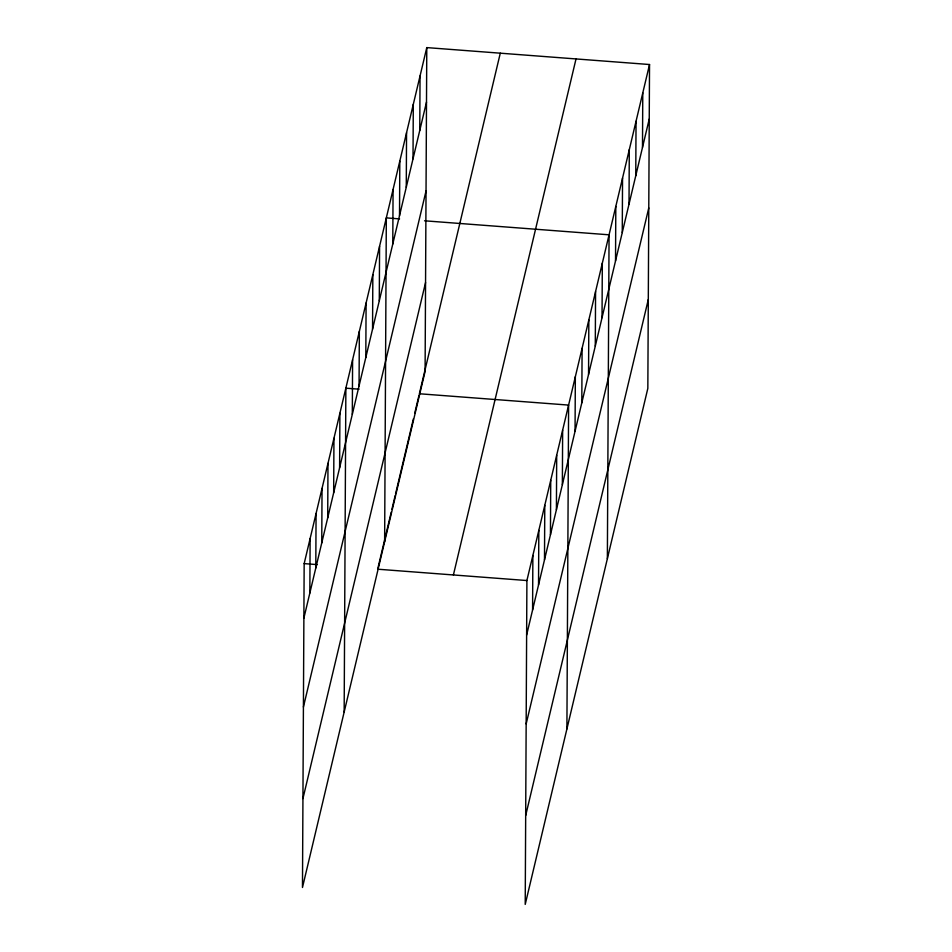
<?xml version="1.0" encoding="UTF-8"?>
<svg xmlns="http://www.w3.org/2000/svg" width="952" height="952" viewBox="0 0 952 952"><rect width="100%" height="100%" fill="white"/><g stroke="black" fill="none" stroke-linecap="round" stroke-linejoin="round"><path stroke-width="1.43" d="M426.782 47.6L304.164 563.62L302.474 887.478L425.092 371.458L426.782 47.6L649.526 64.522L647.836 388.38L525.218 904.4L526.908 580.542L649.526 64.522M309.84 593.06L310.126 538.558M315.79 567.999L316.076 513.485M321.752 542.938L322.038 488.424M327.702 517.876L327.988 463.362M333.664 492.815L333.95 438.301M339.614 467.741L339.9 413.239M344.16 712.037L345.862 388.178L359.094 389.178M352.311 414.298L352.597 359.797M359.059 385.917L359.344 331.415M365.806 357.535L366.092 303.034M372.553 329.154L372.839 274.652M379.289 300.772L379.574 246.27M384.632 541.747L386.322 217.889L399.554 218.889M392.783 244.01L393.069 189.507M399.519 215.628L399.804 161.126M406.266 187.258L406.552 132.744M413.013 158.877L413.299 104.363M419.761 130.495L420.046 75.981M532.584 609.982L532.87 555.48M538.534 584.921L538.82 530.407M544.496 559.859L544.782 505.345M550.446 534.798L550.732 480.284M556.408 509.736L556.694 455.223M562.358 484.663L562.644 430.161M566.904 728.958L568.606 405.088L419.368 393.759L500.288 53.181M575.056 431.22L575.341 376.718M581.803 402.839L582.088 348.337M588.55 374.457L588.836 319.955M595.286 346.076L595.571 291.574M602.033 317.694L602.318 263.192M607.364 558.669L609.066 234.811L424.544 220.793M615.527 260.931L615.813 206.429M622.263 232.55L622.548 178.048M629.01 204.168L629.296 149.666M635.757 175.799L636.043 121.285M642.493 147.417L642.778 92.903M303.878 618.134L426.496 102.114M303.414 707.015L426.032 190.995M302.938 798.597L425.556 282.577M389.582 519.078L377.67 569.201L526.908 580.542M389.915 517.686L391.236 512.116M391.903 509.332L395.211 495.409M395.544 494.017L413.406 418.82M414.727 413.251L419.035 395.151M453.402 574.96L576.019 58.941M526.623 635.055L649.24 119.036M526.159 723.937L648.776 207.917M525.683 815.519L648.3 299.499M304.164 563.62L317.397 564.619"/></g></svg>
